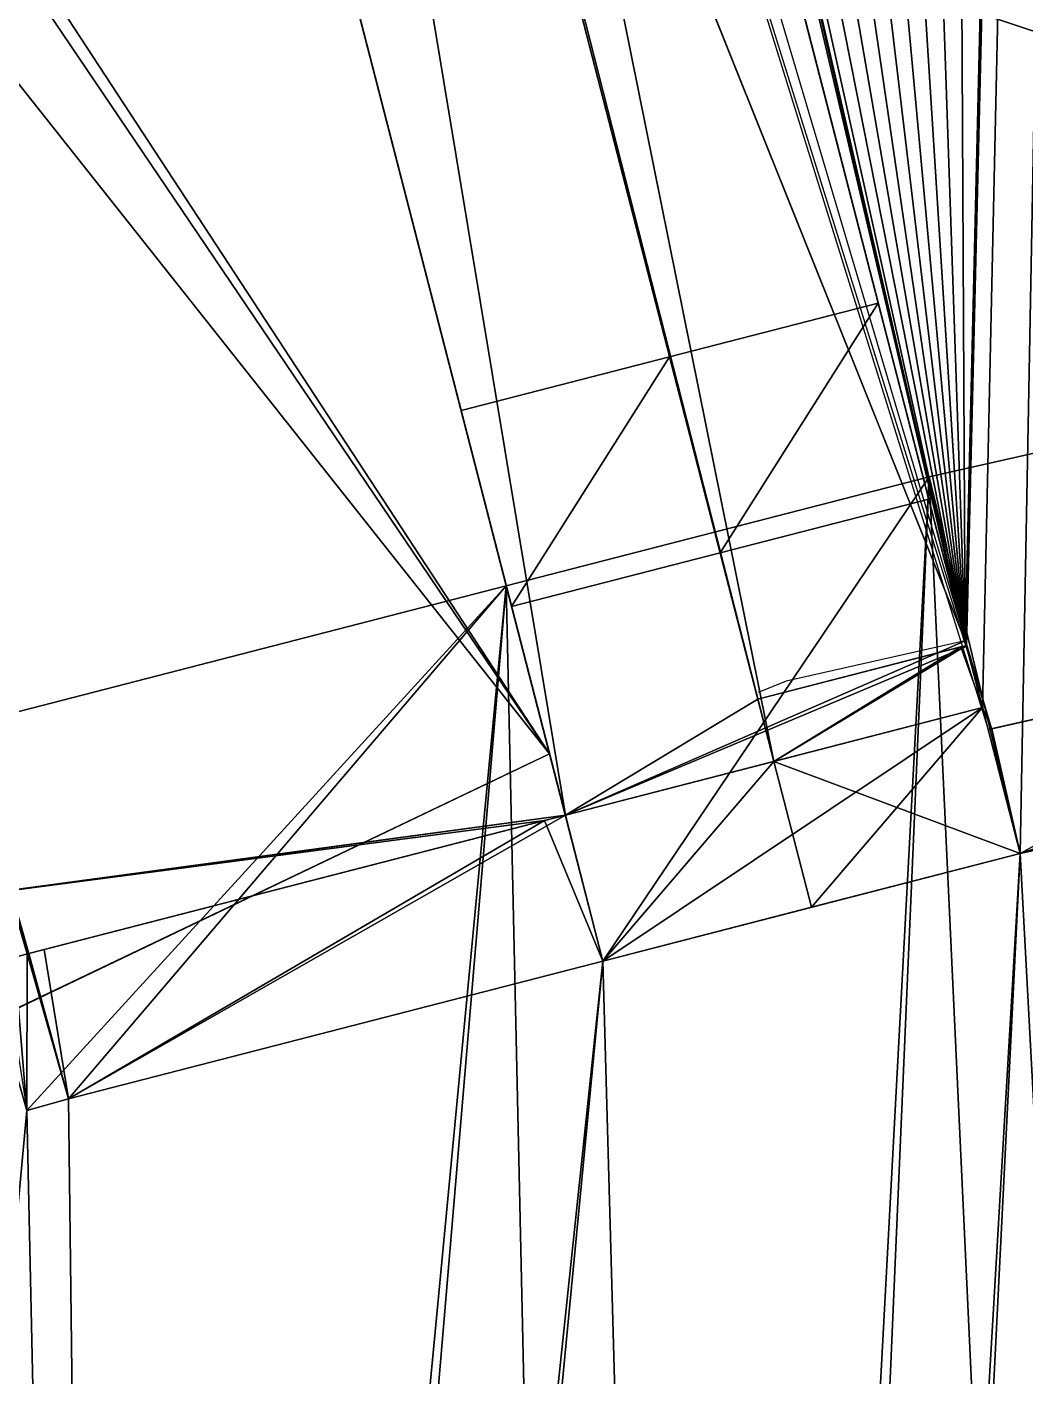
# Model space of a CAD drawing. Extents: x -282 to 16, y -6 to 46.
# Drawn here: x -8.222 to -5.905, y 9.197 to 12.329 of the extents above; entities that cross this region are included whole.
import ezdxf

# ---------------------------------------------------------------- set-up
doc = ezdxf.new("R2010")
doc.units = 0

msp = doc.modelspace()

# ---------------------------------------------------------------- linework, layer by layer
for p, q in [((-6.0437, 10.9039, -0.0618), (-6.4595, 10.8102, -0.0618)), ((-6.4595, 10.8102, -0.0618), (-6.5245, 10.7841, -0.0618)), ((-5.9986, 10.7501, -0.0618), (-6.0037, 10.7488, -0.0618)), ((-5.9818, 10.6998, 4.5382), (-6.0037, 10.7488, 4.5468)), ((-5.9164, 10.4099, -0.0618), (-5.9315, 10.4065, -0.0618))]:
    msp.add_line(p, q)
for points in [[(-6.0437, 10.9039, -0.0618), (-12.6705, 39.5314, -0.0618), (-12.6392, 39.5816, -0.0618)], [(-12.6392, 39.5816, -0.0618), (-12.6705, 39.5314, -0.0618), (-6.0437, 10.9039, -0.0618)], [(-6.0437, 10.9039, -0.0618), (-12.6392, 39.5816, -0.0618), (-12.3861, 39.4779, -0.0618)], [(-12.3861, 39.4779, -0.0618), (-12.6392, 39.5816, -0.0618), (-6.0437, 10.9039, -0.0618)], [(-6.0437, 10.9039, -0.0618), (-12.7335, 39.4307, -0.0618), (-12.6705, 39.5314, -0.0618)], [(-12.6705, 39.5314, -0.0618), (-12.7335, 39.4307, -0.0618), (-6.0437, 10.9039, -0.0618)], [(-6.0437, 10.9039, -0.0618), (-12.3861, 39.4779, -0.0618), (-11.6386, 39.2051, -0.0618)], [(-11.6386, 39.2051, -0.0618), (-12.3861, 39.4779, -0.0618), (-6.0437, 10.9039, -0.0618)], [(-12.7335, 39.4307, -0.0618), (-6.0437, 10.9039, -0.0618), (-13.2018, 38.682, -0.0618)], [(-13.2018, 38.682, -0.0618), (-6.0437, 10.9039, -0.0618), (-12.7335, 39.4307, -0.0618)], [(-6.0437, 10.9039, -0.0618), (-11.6386, 39.2051, -0.0618), (-10.8811, 38.9616, -0.0618)], [(-10.8811, 38.9616, -0.0618), (-11.6386, 39.2051, -0.0618), (-6.0437, 10.9039, -0.0618)], [(-6.0437, 10.9039, -0.0618), (-10.8811, 38.9616, -0.0618), (-10.1146, 38.7479, -0.0618)], [(-10.1146, 38.7479, -0.0618), (-10.8811, 38.9616, -0.0618), (-6.0437, 10.9039, -0.0618)], [(-6.0437, 10.9039, -0.0618), (-10.1146, 38.7479, -0.0618), (-9.3403, 38.5643, -0.0618)], [(-9.3403, 38.5643, -0.0618), (-10.1146, 38.7479, -0.0618), (-6.0437, 10.9039, -0.0618)], [(-13.2018, 38.682, -0.0618), (-6.1285, 11.233, 0.5882), (-6.0437, 10.9039, -0.0618)], [(-6.1285, 11.233, 0.5882), (-13.2018, 38.682, -0.0618), (-6.2458, 11.6881, 0.5882)], [(-6.2458, 11.6881, 0.5882), (-13.2018, 38.682, -0.0618), (-6.4841, 12.6129, 0.5882)], [(-6.4841, 12.6129, 0.5882), (-13.2018, 38.682, -0.0618), (-6.2458, 11.6881, 0.5882)], [(-6.2458, 11.6881, 0.5882), (-13.2018, 38.682, -0.0618), (-6.1285, 11.233, 0.5882)], [(-6.0437, 10.9039, -0.0618), (-6.1285, 11.233, 0.5882), (-13.2018, 38.682, -0.0618)], [(-13.2018, 38.682, -0.3218), (-6.0437, 10.9039, -0.0618), (-6.0437, 10.9039, -0.3218)], [(-6.0437, 10.9039, -0.0618), (-13.2018, 38.682, -0.3218), (-13.2018, 38.682, -0.0618)], [(-13.2018, 38.682, -0.0618), (-13.2018, 38.682, -0.3218), (-6.0437, 10.9039, -0.0618)], [(-6.0437, 10.9039, -0.3218), (-6.0437, 10.9039, -0.0618), (-13.2018, 38.682, -0.3218)], [(-8.9355, 18.1185, -0.3218), (-13.2018, 38.682, -0.3218), (-6.0437, 10.9039, -0.3218)], [(-6.0437, 10.9039, -0.3218), (-13.2018, 38.682, -0.3218), (-8.9355, 18.1185, -0.3218)], [(-6.0437, 10.9039, -0.0618), (-9.3403, 38.5643, -0.0618), (-8.5595, 38.411, -0.0618)], [(-8.5595, 38.411, -0.0618), (-9.3403, 38.5643, -0.0618), (-6.0437, 10.9039, -0.0618)], [(-6.0437, 10.9039, -0.0618), (-8.5595, 38.411, -0.0618), (-7.7733, 38.2882, -0.0618)], [(-7.7733, 38.2882, -0.0618), (-8.5595, 38.411, -0.0618), (-6.0437, 10.9039, -0.0618)], [(-6.0437, 10.9039, -0.0618), (-7.7733, 38.2882, -0.0618), (-6.9829, 38.1962, -0.0618)], [(-6.9829, 38.1962, -0.0618), (-7.7733, 38.2882, -0.0618), (-6.0437, 10.9039, -0.0618)], [(-6.0437, 10.9039, -0.0618), (-6.9829, 38.1962, -0.0618), (-6.1896, 38.1351, -0.0618)], [(-6.1896, 38.1351, -0.0618), (-6.9829, 38.1962, -0.0618), (-6.0437, 10.9039, -0.0618)], [(-6.0437, 10.9039, -0.0618), (-6.1896, 38.1351, -0.0618), (-5.3944, 38.105, -0.0618)], [(-5.3944, 38.105, -0.0618), (-6.1896, 38.1351, -0.0618), (-6.0437, 10.9039, -0.0618)], [(-6.0437, 10.9039, -0.0618), (-5.3944, 38.105, -0.0618), (-6.0404, 10.891, -0.0618)], [(-6.0404, 10.891, -0.0618), (-5.3944, 38.105, -0.0618), (-6.0437, 10.9039, -0.0618)], [(-6.0404, 10.891, -0.0618), (-5.3944, 38.105, -0.0618), (-6.0037, 10.7488, -0.0618)], [(-6.0037, 10.7488, -0.0618), (-5.3944, 38.105, -0.0618), (-6.0404, 10.891, -0.0618)], [(-6.0037, 10.7488, -0.0618), (-5.3944, 38.105, -0.0618), (-5.9164, 10.4099, -0.0618)], [(-5.9164, 10.4099, -0.0618), (-5.3944, 38.105, -0.0618), (-6.0037, 10.7488, -0.0618)], [(-5.9164, 10.4099, -0.0618), (-5.3944, 38.105, -0.0618), (-2.9424, 11.0804, -0.0618)], [(-2.9424, 11.0804, -0.0618), (-5.3944, 38.105, -0.0618), (-5.9164, 10.4099, -0.0618)], [(-6.5252, 10.7688, 4.5987), (-6.4879, 10.624, 3.9382), (-11.1843, 28.849, 3.9382)], [(-6.5252, 10.7688, 4.5987), (-11.1843, 28.849, 3.9382), (-7.9035, 16.1174, 4.5987)], [(-8.8441, 19.8668, 3.9382), (-11.1843, 28.849, 3.9382), (-6.4879, 10.624, 3.9382)], [(-7.9035, 16.1174, 4.5987), (-11.1843, 28.849, 3.9382), (-6.5252, 10.7688, 4.5987)], [(-11.1843, 28.849, 3.9382), (-6.4879, 10.624, 3.9382), (-6.5252, 10.7688, 4.5987)], [(-6.4879, 10.624, 3.9382), (-11.1843, 28.849, 3.9382), (-8.8441, 19.8668, 3.9382)], [(-8.8441, 19.8668, 3.9382), (-6.4879, 10.624, 3.9382), (-8.355, 19.8731, 3.9382)], [(-8.355, 19.8731, 3.9382), (-6.4879, 10.624, 3.9382), (-8.8441, 19.8668, 3.9382)], [(-8.8441, 19.8668, 3.9382), (-5.9906, 10.6978, 3.9323), (-5.9818, 10.6998, 4.5382)], [(-6.0037, 10.7488, 3.9382), (-6.1285, 11.233, 2.9882), (-8.355, 19.8731, 3.9382)], [(-8.355, 19.8731, 3.9382), (-6.1285, 11.233, 2.9882), (-6.2458, 11.6881, 2.9882)], [(-8.355, 19.8731, 3.9382), (-6.2458, 11.6881, 2.9882), (-6.4841, 12.6129, 2.9882)], [(-6.4841, 12.6129, 2.9882), (-6.2458, 11.6881, 2.9882), (-8.355, 19.8731, 3.9382)], [(-6.2458, 11.6881, 2.9882), (-6.1285, 11.233, 2.9882), (-8.355, 19.8731, 3.9382)], [(-8.355, 19.8731, 3.9382), (-6.1285, 11.233, 2.9882), (-6.0037, 10.7488, 3.9382)], [(-8.355, 19.8731, 3.9382), (-6.4879, 10.624, 3.9382), (-6.0037, 10.7488, 3.9382)], [(-6.0037, 10.7488, 3.9382), (-6.4879, 10.624, 3.9382), (-8.355, 19.8731, 3.9382)], [(-8.9355, 18.1185, 4.1182), (-9.7459, 14.8209, 4.1182), (-7.0087, 10.6414, 4.1182)], [(-8.9355, 18.1185, 4.5987), (-8.2598, 10.3246, 4.5987), (-6.9721, 10.4993, 4.5987)], [(-6.9721, 10.4993, 4.5987), (-8.2598, 10.3246, 4.5987), (-8.9355, 18.1185, 4.5987)], [(-6.9721, 10.4993, -0.0618), (-7.0969, 10.9834, 0.5882), (-8.9355, 18.1185, -0.0618)], [(-8.9355, 18.1185, -0.0618), (-7.0969, 10.9834, 0.5882), (-7.2141, 11.4386, 0.5882)], [(-8.9355, 18.1185, -0.0618), (-7.2141, 11.4386, 0.5882), (-7.4525, 12.3634, 0.5882)], [(-8.9355, 18.1185, 4.5987), (-7.0969, 10.9834, 2.9882), (-6.9721, 10.4993, 4.5987)], [(-7.0969, 10.9834, 2.9882), (-8.9355, 18.1185, 4.5987), (-7.2141, 11.4386, 2.9882)], [(-7.2141, 11.4386, 2.9882), (-8.9355, 18.1185, 4.5987), (-7.4525, 12.3634, 2.9882)], [(-7.4525, 12.3634, 2.9882), (-8.9355, 18.1185, 4.5987), (-7.2141, 11.4386, 2.9882)], [(-7.2141, 11.4386, 2.9882), (-8.9355, 18.1185, 4.5987), (-7.0969, 10.9834, 2.9882)], [(-6.9721, 10.4993, 4.5987), (-7.0969, 10.9834, 2.9882), (-8.9355, 18.1185, 4.5987)], [(-7.4525, 12.3634, 0.5882), (-7.2141, 11.4386, 0.5882), (-8.9355, 18.1185, -0.0618)], [(-7.2141, 11.4386, 0.5882), (-7.0969, 10.9834, 0.5882), (-8.9355, 18.1185, -0.0618)], [(-8.9355, 18.1185, -0.0618), (-7.0969, 10.9834, 0.5882), (-6.9721, 10.4993, -0.0618)], [(-8.9355, 18.1185, -0.3218), (-6.0437, 10.9039, -0.3218), (-6.9721, 10.4993, -0.3218)], [(-6.9721, 10.4993, -0.3218), (-6.0437, 10.9039, -0.3218), (-8.9355, 18.1185, -0.3218)], [(-6.9721, 10.4993, -0.0618), (-8.9355, 18.1185, -0.3218), (-6.9721, 10.4993, -0.3218)], [(-8.9355, 18.1185, -0.3218), (-6.9721, 10.4993, -0.0618), (-8.9355, 18.1185, -0.0618)], [(-8.9355, 18.1185, -0.0618), (-6.9721, 10.4993, -0.0618), (-8.9355, 18.1185, -0.3218)], [(-6.9721, 10.4993, -0.3218), (-8.9355, 18.1185, -0.3218), (-6.9721, 10.4993, -0.0618)], [(-6.9721, 10.4993, -0.0618), (-8.9355, 18.1185, -0.0618), (-8.2642, 10.3233, -0.0618)], [(-7.9035, 16.1174, 4.5987), (-8.9355, 18.1185, 4.5987), (-6.9721, 10.4993, 4.5987)], [(-6.9721, 10.4993, 4.5987), (-8.9355, 18.1185, 4.5987), (-7.9035, 16.1174, 4.5987)], [(-7.9035, 16.1174, 4.5987), (-6.9721, 10.4993, 4.5987), (-6.5252, 10.7688, 4.5987)], [(-6.5252, 10.7688, 4.5987), (-6.9721, 10.4993, 4.5987), (-7.9035, 16.1174, 4.5987)], [(-10.3529, 14.8615, 4.1182), (-10.6181, 8.9174, 4.1182), (-7.0087, 10.6414, 4.1182)], [(-9.7689, 14.7236, 4.1182), (-10.3529, 14.8615, 4.1182), (-7.0087, 10.6414, 4.1182)], [(-9.7459, 14.8209, 4.1182), (-9.7689, 14.7236, 4.1182), (-7.0087, 10.6414, 4.1182)], [(-3.0078, 11.3704, 6.6173), (-6.5253, 12.5318, 4.428), (-3.4503, 13.0777, 6.5449)], [(-6.2458, 11.6881, 0.5882), (-6.4841, 12.6129, 0.5882), (-6.2458, 11.6881, 2.9882)], [(-6.4841, 12.6129, 2.9882), (-6.2458, 11.6881, 2.9882), (-6.4841, 12.6129, 0.5882)], [(-6.4841, 12.6129, 0.5882), (-6.2458, 11.6881, 2.9882), (-6.4841, 12.6129, 2.9882)], [(-6.2458, 11.6881, 2.9882), (-6.4841, 12.6129, 0.5882), (-6.2458, 11.6881, 0.5882)], [(-3.0078, 11.3704, 6.6173), (-5.9818, 10.6998, 4.5382), (-6.5253, 12.5318, 4.428)], [(-7.4525, 12.3634, 0.5882), (-7.2141, 11.4386, 0.5882), (-7.4525, 12.3634, 2.9882)], [(-7.2141, 11.4386, 2.9882), (-7.4525, 12.3634, 2.9882), (-7.2141, 11.4386, 0.5882)], [(-7.2141, 11.4386, 0.5882), (-7.4525, 12.3634, 2.9882), (-7.2141, 11.4386, 2.9882)], [(-7.4525, 12.3634, 2.9882), (-7.2141, 11.4386, 0.5882), (-7.4525, 12.3634, 0.5882)], [(-6.1277, 11.2848, 11.1482), (-5.5031, -2.0778, 11.1482), (-3.0807, 11.9718, 11.1482)], [(-3.0807, 11.9718, 11.1482), (-5.5031, -2.0778, 11.1482), (-6.1277, 11.2848, 11.1482)], [(-3.0807, 11.9718, 10.9482), (-6.1277, 11.2848, 10.9482), (-5.9164, 10.4099, 10.9482)], [(-6.1277, 11.2848, 11.1482), (-6.1277, 11.2848, 10.9482), (-3.0807, 11.9718, 11.1482)], [(-3.0807, 11.9718, 10.9482), (-3.0807, 11.9718, 11.1482), (-6.1277, 11.2848, 10.9482)], [(-2.9424, 11.0804, 10.9482), (-3.0807, 11.9718, 10.9482), (-5.9164, 10.4099, 10.9482)], [(-6.6127, 11.1082, 0.5882), (-6.2458, 11.6881, 0.5882), (-6.73, 11.5633, 0.5882)], [(-6.73, 11.5633, 0.5882), (-6.2458, 11.6881, 0.5882), (-6.6127, 11.1082, 0.5882)], [(-6.2458, 11.6881, 2.9882), (-6.6127, 11.1082, 2.9882), (-6.73, 11.5633, 2.9882)], [(-6.73, 11.5633, 2.9882), (-6.6127, 11.1082, 2.9882), (-6.2458, 11.6881, 2.9882)], [(-6.2458, 11.6881, 0.5882), (-6.73, 11.5633, 2.9882), (-6.73, 11.5633, 0.5882)], [(-6.73, 11.5633, 2.9882), (-6.2458, 11.6881, 0.5882), (-6.2458, 11.6881, 2.9882)], [(-6.2458, 11.6881, 2.9882), (-6.2458, 11.6881, 0.5882), (-6.73, 11.5633, 2.9882)], [(-6.73, 11.5633, 0.5882), (-6.73, 11.5633, 2.9882), (-6.2458, 11.6881, 0.5882)], [(-6.2458, 11.6881, 0.5882), (-6.6127, 11.1082, 0.5882), (-6.1285, 11.233, 0.5882)], [(-6.1285, 11.233, 0.5882), (-6.6127, 11.1082, 0.5882), (-6.2458, 11.6881, 0.5882)], [(-6.6127, 11.1082, 2.9882), (-6.2458, 11.6881, 2.9882), (-6.1285, 11.233, 2.9882)], [(-6.1285, 11.233, 2.9882), (-6.2458, 11.6881, 2.9882), (-6.6127, 11.1082, 2.9882)], [(-7.0969, 10.9834, 0.5882), (-6.73, 11.5633, 0.5882), (-7.2141, 11.4386, 0.5882)], [(-7.2141, 11.4386, 0.5882), (-6.73, 11.5633, 0.5882), (-7.0969, 10.9834, 0.5882)], [(-6.73, 11.5633, 2.9882), (-7.0969, 10.9834, 2.9882), (-7.2141, 11.4386, 2.9882)], [(-7.2141, 11.4386, 2.9882), (-7.0969, 10.9834, 2.9882), (-6.73, 11.5633, 2.9882)], [(-6.73, 11.5633, 2.9882), (-7.2141, 11.4386, 0.5882), (-6.73, 11.5633, 0.5882)], [(-7.2141, 11.4386, 0.5882), (-6.73, 11.5633, 2.9882), (-7.2141, 11.4386, 2.9882)], [(-7.2141, 11.4386, 2.9882), (-6.73, 11.5633, 2.9882), (-7.2141, 11.4386, 0.5882)], [(-6.73, 11.5633, 0.5882), (-7.2141, 11.4386, 0.5882), (-6.73, 11.5633, 2.9882)], [(-6.73, 11.5633, 0.5882), (-7.0969, 10.9834, 0.5882), (-6.6127, 11.1082, 0.5882)], [(-6.6127, 11.1082, 0.5882), (-7.0969, 10.9834, 0.5882), (-6.73, 11.5633, 0.5882)], [(-7.0969, 10.9834, 2.9882), (-6.73, 11.5633, 2.9882), (-6.6127, 11.1082, 2.9882)], [(-6.6127, 11.1082, 2.9882), (-6.73, 11.5633, 2.9882), (-7.0969, 10.9834, 2.9882)], [(-6.73, 11.5633, 2.9882), (-6.6127, 11.1082, 0.5882), (-6.6127, 11.1082, 2.9882)], [(-6.6127, 11.1082, 0.5882), (-6.73, 11.5633, 2.9882), (-6.73, 11.5633, 0.5882)], [(-5.9164, 10.4099, 3.9382), (-3.0078, 11.3704, 5.9382), (-5.9906, 10.6978, 3.9323)], [(-5.9906, 10.6978, 3.9323), (-3.0078, 11.3704, 5.9382), (-5.9164, 10.4099, 3.9382)], [(-5.9906, 10.6978, 3.9323), (-5.9818, 10.6998, 4.5382), (-3.0078, 11.3704, 5.9382)], [(-3.0078, 11.3704, 5.9382), (-5.9818, 10.6998, 4.5382), (-5.9906, 10.6978, 3.9323)], [(-5.9818, 10.6998, 4.5382), (-5.9164, 10.4099, 4.5382), (-3.0078, 11.3704, 6.6173)], [(-3.0078, 11.3704, 6.6173), (-3.0078, 11.3704, 5.9382), (-5.9818, 10.6998, 4.5382)], [(-3.0078, 11.3704, 6.6173), (-5.9164, 10.4099, 4.5382), (-5.9818, 10.6998, 4.5382)], [(-5.9818, 10.6998, 4.5382), (-3.0078, 11.3704, 5.9382), (-3.0078, 11.3704, 6.6173)], [(-3.0078, 11.3704, 5.9382), (-5.9164, 10.4099, 3.9382), (-2.9424, 11.0804, 5.9382)], [(-2.9424, 11.0804, 5.9382), (-5.9164, 10.4099, 3.9382), (-3.0078, 11.3704, 5.9382)], [(-2.9424, 11.0804, 6.6173), (-3.0078, 11.3704, 6.6173), (-5.9164, 10.4099, 4.5382)], [(-5.9164, 10.4099, 4.5382), (-3.0078, 11.3704, 6.6173), (-2.9424, 11.0804, 6.6173)], [(-7.1093, 11.0319, 11.1482), (-6.8268, -1.7527, 11.1482), (-6.1277, 11.2848, 11.1482)], [(-6.1277, 11.2848, 11.1482), (-6.8268, -1.7527, 11.1482), (-7.1093, 11.0319, 11.1482)], [(-6.1277, 11.2848, 10.9482), (-7.1093, 11.0319, 10.9482), (-6.8848, 10.1603, 10.9482)], [(-6.1277, 11.2848, 11.1482), (-7.1093, 11.0319, 11.1482), (-6.1277, 11.2848, 10.9482)], [(-7.1093, 11.0319, 10.9482), (-6.1277, 11.2848, 10.9482), (-7.1093, 11.0319, 11.1482)], [(-5.9164, 10.4099, 10.9482), (-6.1277, 11.2848, 10.9482), (-6.8848, 10.1603, 10.9482)], [(-6.1277, 11.2848, 11.1482), (-6.8268, -1.7527, 11.1482), (-6.6926, -1.7848, 11.1482)], [(-6.6926, -1.7848, 11.1482), (-6.8268, -1.7527, 11.1482), (-6.1277, 11.2848, 11.1482)], [(-6.1277, 11.2848, 11.1482), (-6.6926, -1.7848, 11.1482), (-5.5031, -2.0778, 11.1482)], [(-5.5031, -2.0778, 11.1482), (-6.6926, -1.7848, 11.1482), (-6.1277, 11.2848, 11.1482)], [(-6.6127, 11.1082, 2.9882), (-6.1285, 11.233, 0.5882), (-6.6127, 11.1082, 0.5882)], [(-6.1285, 11.233, 0.5882), (-6.6127, 11.1082, 2.9882), (-6.1285, 11.233, 2.9882)], [(-6.1285, 11.233, 2.9882), (-6.6127, 11.1082, 2.9882), (-6.1285, 11.233, 0.5882)], [(-6.6127, 11.1082, 0.5882), (-6.1285, 11.233, 0.5882), (-6.6127, 11.1082, 2.9882)], [(-6.0037, 10.7488, 3.9382), (-6.0037, 10.7488, -0.0618), (-6.1285, 11.233, 2.9882)], [(-6.1285, 11.233, 2.9882), (-6.0037, 10.7488, -0.0618), (-6.0404, 10.891, -0.0618)], [(-6.1285, 11.233, 2.9882), (-6.0404, 10.891, -0.0618), (-6.0437, 10.9039, -0.0618)], [(-6.1285, 11.233, 2.9882), (-6.0437, 10.9039, -0.0618), (-6.1285, 11.233, 0.5882)], [(-6.1285, 11.233, 0.5882), (-6.0437, 10.9039, -0.0618), (-6.1285, 11.233, 2.9882)], [(-6.0437, 10.9039, -0.0618), (-6.0404, 10.891, -0.0618), (-6.1285, 11.233, 2.9882)], [(-6.0404, 10.891, -0.0618), (-6.0037, 10.7488, -0.0618), (-6.1285, 11.233, 2.9882)], [(-6.1285, 11.233, 2.9882), (-6.0037, 10.7488, -0.0618), (-6.0037, 10.7488, 3.9382)], [(-7.0969, 10.9834, 0.5882), (-6.6127, 11.1082, 2.9882), (-6.6127, 11.1082, 0.5882)], [(-6.6127, 11.1082, 2.9882), (-7.0969, 10.9834, 0.5882), (-7.0969, 10.9834, 2.9882)], [(-7.0969, 10.9834, 2.9882), (-7.0969, 10.9834, 0.5882), (-6.6127, 11.1082, 2.9882)], [(-6.6127, 11.1082, 0.5882), (-6.6127, 11.1082, 2.9882), (-7.0969, 10.9834, 0.5882)], [(-2.9424, 11.0804, 10.9382), (-5.2907, -1.2033, 10.9382), (-5.9164, 10.4099, 10.9382)], [(-5.9164, 10.4099, -0.0618), (-5.2907, -1.2033, -0.0618), (-2.9424, 11.0804, -0.0618)], [(-2.9424, 11.0804, -0.0618), (-5.2907, -1.2033, -0.0618), (-5.9164, 10.4099, -0.0618)], [(-5.9164, 10.4099, 10.9482), (-5.9164, 10.4099, 10.9382), (-2.9424, 11.0804, 10.9482)], [(-2.9424, 11.0804, 10.9382), (-2.9424, 11.0804, 10.9482), (-5.9164, 10.4099, 10.9382)], [(-5.9164, 10.4099, 11.1482), (-5.9164, 10.4099, 10.9482), (-2.9424, 11.0804, 11.1482)], [(-2.9424, 11.0804, 10.9482), (-2.9424, 11.0804, 11.1482), (-5.9164, 10.4099, 10.9482)], [(-2.9424, 11.0804, 5.9382), (-5.9164, 10.4099, 4.5382), (-5.9164, 10.4099, 3.9382)], [(-5.9164, 10.4099, 4.5382), (-2.9424, 11.0804, 5.9382), (-2.9424, 11.0804, 6.6173)], [(-2.9424, 11.0804, 6.6173), (-2.9424, 11.0804, 5.9382), (-5.9164, 10.4099, 4.5382)], [(-5.9164, 10.4099, 3.9382), (-5.9164, 10.4099, 4.5382), (-2.9424, 11.0804, 5.9382)], [(-2.9424, 11.0804, 10.9382), (-2.9424, 11.0804, 6.6173), (-5.9164, 10.4099, 10.9382)], [(-5.9164, 10.4099, 4.5382), (-5.9164, 10.4099, 10.9382), (-2.9424, 11.0804, 6.6173)], [(-8.3621, 10.709, 11.1482), (-8.2806, -1.2741, 11.1482), (-7.1093, 11.0319, 11.1482)], [(-7.1093, 11.0319, 11.1482), (-8.2806, -1.2741, 11.1482), (-8.3621, 10.709, 11.1482)], [(-7.1093, 11.0319, 10.9482), (-8.3621, 10.709, 10.9482), (-8.2224, 9.813, 10.9482)], [(-7.1093, 11.0319, 11.1482), (-8.3621, 10.709, 11.1482), (-7.1093, 11.0319, 10.9482)], [(-8.3621, 10.709, 10.9482), (-7.1093, 11.0319, 10.9482), (-8.3621, 10.709, 11.1482)], [(-7.1093, 11.0319, 11.1482), (-8.2806, -1.2741, 11.1482), (-8.1529, -1.3047, 11.1482)], [(-8.1529, -1.3047, 11.1482), (-8.2806, -1.2741, 11.1482), (-7.1093, 11.0319, 11.1482)], [(-8.1262, 9.8404, 10.9482), (-7.1093, 11.0319, 10.9482), (-8.2224, 9.813, 10.9482)], [(-7.1093, 11.0319, 11.1482), (-8.1529, -1.3047, 11.1482), (-6.8268, -1.7527, 11.1482)], [(-6.8268, -1.7527, 11.1482), (-8.1529, -1.3047, 11.1482), (-7.1093, 11.0319, 11.1482)], [(-6.8848, 10.1603, 10.9482), (-7.1093, 11.0319, 10.9482), (-8.1262, 9.8404, 10.9482)], [(-6.9721, 10.4993, -0.0618), (-6.9721, 10.4993, 4.5987), (-7.0969, 10.9834, 0.5882)], [(-7.0969, 10.9834, 0.5882), (-6.9721, 10.4993, 4.5987), (-7.0969, 10.9834, 2.9882)], [(-7.0969, 10.9834, 2.9882), (-6.9721, 10.4993, 4.5987), (-7.0969, 10.9834, 0.5882)], [(-7.0969, 10.9834, 0.5882), (-6.9721, 10.4993, 4.5987), (-6.9721, 10.4993, -0.0618)], [(-6.9721, 10.4993, -0.3218), (-6.0437, 10.9039, -0.3218), (-6.0404, 10.891, -0.3218)], [(-6.0404, 10.891, -0.3218), (-6.0437, 10.9039, -0.3218), (-6.9721, 10.4993, -0.3218)], [(-6.0437, 10.9039, -0.3218), (-6.0404, 10.891, -0.0618), (-6.0404, 10.891, -0.3218)], [(-6.0404, 10.891, -0.0618), (-6.0437, 10.9039, -0.3218), (-6.0437, 10.9039, -0.0618)], [(-6.0437, 10.9039, -0.0618), (-6.0437, 10.9039, -0.3218), (-6.0404, 10.891, -0.0618)], [(-6.0404, 10.891, -0.3218), (-6.0404, 10.891, -0.0618), (-6.0437, 10.9039, -0.3218)], [(-6.9721, 10.4993, -0.3218), (-6.0404, 10.891, -0.3218), (-6.0037, 10.7488, -0.3218)], [(-6.0037, 10.7488, -0.3218), (-6.0404, 10.891, -0.3218), (-6.9721, 10.4993, -0.3218)], [(-6.041, 10.8935, 10.9382), (-6.4879, 10.624, 10.9382), (-6.5252, 10.7688, 10.9382)], [(-6.5252, 10.7688, 10.9382), (-6.4879, 10.624, 10.9382), (-6.041, 10.8935, 10.9382)], [(-6.041, 10.8935, 10.9382), (-6.0538, 10.8902, 4.5482), (-6.5252, 10.7688, 4.5987)], [(-6.041, 10.8935, 10.9382), (-6.5252, 10.7688, 4.5987), (-6.5252, 10.7688, 4.6882)], [(-6.041, 10.8935, 10.9382), (-6.5252, 10.7688, 4.6882), (-6.5252, 10.7688, 10.9382)], [(-6.5252, 10.7688, 10.9382), (-6.5252, 10.7688, 4.6882), (-6.041, 10.8935, 10.9382)], [(-6.5252, 10.7688, 4.6882), (-6.5252, 10.7688, 4.5987), (-6.041, 10.8935, 10.9382)], [(-6.5252, 10.7688, 4.5987), (-6.0538, 10.8902, 4.5482), (-6.041, 10.8935, 10.9382)], [(-6.4879, 10.624, 4.5987), (-6.0538, 10.8902, 4.5482), (-6.5252, 10.7688, 4.5987)], [(-5.9164, 10.4099, 10.9382), (-6.4879, 10.624, 10.9382), (-6.041, 10.8935, 10.9382)], [(-6.041, 10.8935, 10.9382), (-6.4879, 10.624, 10.9382), (-5.9164, 10.4099, 10.9382)], [(-6.0538, 10.8902, 4.5482), (-6.4879, 10.624, 4.5987), (-6.0037, 10.7488, 4.5468)], [(-6.0538, 10.8902, 4.5482), (-6.041, 10.8935, 10.9382), (-6.041, 10.8935, 4.5468)], [(-6.041, 10.8935, 4.5468), (-6.041, 10.8935, 10.9382), (-6.0538, 10.8902, 4.5482)], [(-6.0037, 10.7488, 4.5468), (-6.0538, 10.8902, 4.5482), (-6.041, 10.8935, 4.5468)], [(-6.041, 10.8935, 4.5468), (-6.0538, 10.8902, 4.5482), (-6.0037, 10.7488, 4.5468)], [(-6.0037, 10.7488, 4.5468), (-5.9164, 10.4099, 10.9382), (-6.041, 10.8935, 10.9382)], [(-6.0037, 10.7488, 4.5468), (-6.041, 10.8935, 10.9382), (-6.041, 10.8935, 4.5468)], [(-6.041, 10.8935, 4.5468), (-6.041, 10.8935, 10.9382), (-6.0037, 10.7488, 4.5468)], [(-6.041, 10.8935, 10.9382), (-5.9164, 10.4099, 10.9382), (-6.0037, 10.7488, 4.5468)], [(-6.0404, 10.891, -0.3218), (-6.0037, 10.7488, -0.0618), (-6.0037, 10.7488, -0.3218)], [(-6.0037, 10.7488, -0.0618), (-6.0404, 10.891, -0.3218), (-6.0404, 10.891, -0.0618)], [(-6.0404, 10.891, -0.0618), (-6.0404, 10.891, -0.3218), (-6.0037, 10.7488, -0.0618)], [(-6.0037, 10.7488, -0.3218), (-6.0037, 10.7488, -0.0618), (-6.0404, 10.891, -0.3218)], [(-6.5252, 10.7688, 4.5987), (-6.9721, 10.4993, 4.5987), (-6.4879, 10.624, 4.5987)], [(-6.4879, 10.624, 4.5987), (-6.9721, 10.4993, 4.5987), (-6.5252, 10.7688, 4.5987)], [(-6.0037, 10.7488, -0.0618), (-6.8848, 10.1603, -0.0618), (-6.9721, 10.4993, -0.0618)], [(-6.9721, 10.4993, -0.0618), (-6.8848, 10.1603, -0.0618), (-6.0037, 10.7488, -0.0618)], [(-6.0037, 10.7488, -0.0618), (-6.9721, 10.4993, -0.3218), (-6.0037, 10.7488, -0.3218)], [(-6.9721, 10.4993, -0.3218), (-6.0037, 10.7488, -0.0618), (-6.9721, 10.4993, -0.0618)], [(-6.9721, 10.4993, -0.0618), (-6.0037, 10.7488, -0.0618), (-6.9721, 10.4993, -0.3218)], [(-6.0037, 10.7488, -0.3218), (-6.9721, 10.4993, -0.3218), (-6.0037, 10.7488, -0.0618)], [(-6.8848, 10.1603, -0.0618), (-6.0037, 10.7488, -0.0618), (-5.9164, 10.4099, -0.0618)], [(-5.9164, 10.4099, -0.0618), (-6.0037, 10.7488, -0.0618), (-6.8848, 10.1603, -0.0618)], [(-6.5252, 10.7688, 10.9382), (-6.4879, 10.624, 9.9382), (-6.4879, 10.624, 10.9382)], [(-6.4879, 10.624, 9.9382), (-6.5252, 10.7688, 10.9382), (-6.4879, 10.624, 7.9382)], [(-6.4879, 10.624, 7.9382), (-6.5252, 10.7688, 10.9382), (-6.4879, 10.624, 6.9382)], [(-6.4879, 10.624, 6.9382), (-6.5252, 10.7688, 10.9382), (-6.5252, 10.7688, 4.6882)], [(-6.5252, 10.7688, 4.6882), (-6.4879, 10.624, 4.6882), (-6.4879, 10.624, 6.9382)], [(-6.4879, 10.624, 6.9382), (-6.4879, 10.624, 4.6882), (-6.5252, 10.7688, 4.6882)], [(-6.5252, 10.7688, 4.6882), (-6.5252, 10.7688, 10.9382), (-6.4879, 10.624, 6.9382)], [(-6.4879, 10.624, 6.9382), (-6.5252, 10.7688, 10.9382), (-6.4879, 10.624, 7.9382)], [(-6.4879, 10.624, 7.9382), (-6.5252, 10.7688, 10.9382), (-6.4879, 10.624, 9.9382)], [(-6.4879, 10.624, 10.9382), (-6.4879, 10.624, 9.9382), (-6.5252, 10.7688, 10.9382)], [(-6.4879, 10.624, 4.6882), (-6.5252, 10.7688, 4.5987), (-6.4879, 10.624, 4.5987)], [(-6.5252, 10.7688, 4.5987), (-6.4879, 10.624, 4.6882), (-6.5252, 10.7688, 4.6882)], [(-6.5252, 10.7688, 4.6882), (-6.4879, 10.624, 4.6882), (-6.5252, 10.7688, 4.5987)], [(-6.4879, 10.624, 4.5987), (-6.5252, 10.7688, 4.5987), (-6.4879, 10.624, 4.6882)], [(-6.4879, 10.624, 3.9382), (-6.5252, 10.7688, 4.5987), (-6.4879, 10.624, 4.5987)], [(-6.4879, 10.624, 4.5987), (-6.5252, 10.7688, 4.5987), (-6.4879, 10.624, 3.9382)], [(-6.4006, 10.2851, 3.9382), (-6.0037, 10.7488, 3.9382), (-6.4879, 10.624, 3.9382)], [(-6.4879, 10.624, 3.9382), (-6.0037, 10.7488, 3.9382), (-6.4006, 10.2851, 3.9382)], [(-6.4879, 10.624, 3.9382), (-6.0037, 10.7488, 4.5468), (-6.0037, 10.7488, 3.9382)], [(-6.0037, 10.7488, 4.5468), (-6.4879, 10.624, 3.9382), (-6.4879, 10.624, 4.5987)], [(-6.4879, 10.624, 4.5987), (-6.4879, 10.624, 3.9382), (-6.0037, 10.7488, 4.5468)], [(-6.0037, 10.7488, 3.9382), (-6.0037, 10.7488, 4.5468), (-6.4879, 10.624, 3.9382)], [(-6.0037, 10.7488, 3.9382), (-6.4006, 10.2851, 3.9382), (-5.9164, 10.4099, 3.9382)], [(-5.9164, 10.4099, 3.9382), (-6.4006, 10.2851, 3.9382), (-6.0037, 10.7488, 3.9382)], [(-5.9164, 10.4099, 3.9382), (-5.9164, 10.4099, 10.9382), (-6.0037, 10.7488, 3.9382)], [(-6.0037, 10.7488, 3.9382), (-5.9164, 10.4099, 10.9382), (-6.0037, 10.7488, 4.5468)], [(-6.0037, 10.7488, 4.5468), (-5.9164, 10.4099, 10.9382), (-6.0037, 10.7488, 3.9382)], [(-6.0037, 10.7488, 3.9382), (-5.9164, 10.4099, 10.9382), (-5.9164, 10.4099, 3.9382)], [(-5.9164, 10.4099, -0.0618), (-6.0037, 10.7488, 3.9382), (-5.9164, 10.4099, 3.9382)], [(-6.0037, 10.7488, 3.9382), (-5.9164, 10.4099, -0.0618), (-6.0037, 10.7488, -0.0618)], [(-6.0037, 10.7488, -0.0618), (-5.9164, 10.4099, -0.0618), (-6.0037, 10.7488, 3.9382)], [(-5.9164, 10.4099, 3.9382), (-6.0037, 10.7488, 3.9382), (-5.9164, 10.4099, -0.0618)], [(-10.6638, 8.8929, 4.1182), (-7.0087, 10.6414, 4.1182), (-10.6181, 8.9174, 4.1182)], [(-6.9721, 10.4993, 10.9382), (-6.4879, 10.624, 9.9382), (-6.9721, 10.4993, 9.9382)], [(-6.4879, 10.624, 9.9382), (-6.9721, 10.4993, 10.9382), (-6.4879, 10.624, 10.9382)], [(-6.4879, 10.624, 10.9382), (-6.9721, 10.4993, 10.9382), (-6.4879, 10.624, 9.9382)], [(-6.9721, 10.4993, 9.9382), (-6.4879, 10.624, 9.9382), (-6.9721, 10.4993, 10.9382)], [(-6.4879, 10.624, 10.9382), (-6.8848, 10.1603, 10.9382), (-6.9721, 10.4993, 10.9382)], [(-6.9721, 10.4993, 10.9382), (-6.8848, 10.1603, 10.9382), (-6.4879, 10.624, 10.9382)], [(-6.9721, 10.4993, 4.6882), (-6.4879, 10.624, 4.5987), (-6.9721, 10.4993, 4.5987)], [(-6.4879, 10.624, 4.5987), (-6.9721, 10.4993, 4.6882), (-6.4879, 10.624, 4.6882)], [(-6.4879, 10.624, 4.6882), (-6.9721, 10.4993, 4.6882), (-6.9721, 10.4993, 6.937)], [(-6.4879, 10.624, 4.6882), (-6.9721, 10.4993, 6.937), (-6.4879, 10.624, 6.9382)], [(-6.4879, 10.624, 6.9382), (-6.9721, 10.4993, 6.937), (-6.9721, 10.4993, 6.9382)], [(-6.9721, 10.4993, 6.9382), (-6.9721, 10.4993, 6.937), (-6.4879, 10.624, 6.9382)], [(-6.4879, 10.624, 6.9382), (-6.9721, 10.4993, 6.937), (-6.4879, 10.624, 4.6882)], [(-6.9721, 10.4993, 6.937), (-6.9721, 10.4993, 4.6882), (-6.4879, 10.624, 4.6882)], [(-6.4879, 10.624, 4.6882), (-6.9721, 10.4993, 4.6882), (-6.4879, 10.624, 4.5987)], [(-6.9721, 10.4993, 4.5987), (-6.4879, 10.624, 4.5987), (-6.9721, 10.4993, 4.6882)], [(-6.9721, 10.4993, 9.9382), (-6.4879, 10.624, 6.9382), (-6.9721, 10.4993, 6.9382)], [(-6.4879, 10.624, 6.9382), (-6.9721, 10.4993, 9.9382), (-6.4879, 10.624, 7.9382)], [(-6.4879, 10.624, 7.9382), (-6.9721, 10.4993, 9.9382), (-6.4879, 10.624, 9.9382)], [(-6.4879, 10.624, 9.9382), (-6.9721, 10.4993, 9.9382), (-6.4879, 10.624, 7.9382)], [(-6.4879, 10.624, 7.9382), (-6.9721, 10.4993, 9.9382), (-6.4879, 10.624, 6.9382)], [(-6.9721, 10.4993, 6.9382), (-6.4879, 10.624, 6.9382), (-6.9721, 10.4993, 9.9382)], [(-6.8848, 10.1603, 10.9382), (-6.4879, 10.624, 10.9382), (-5.9164, 10.4099, 10.9382)], [(-5.9164, 10.4099, 10.9382), (-6.4879, 10.624, 10.9382), (-6.8848, 10.1603, 10.9382)], [(-6.4879, 10.624, 4.6882), (-6.4006, 10.2851, 4.6882), (-6.4879, 10.624, 4.5987)], [(-6.4879, 10.624, 3.9382), (-6.4006, 10.2851, 4.6882), (-6.4006, 10.2851, 3.9382)], [(-6.4006, 10.2851, 4.6882), (-6.4879, 10.624, 3.9382), (-6.4879, 10.624, 4.5987)], [(-7.0205, 10.4868, -0.0618), (-6.9721, 10.4993, -0.0618), (-8.2642, 10.3233, -0.0618)], [(-6.9721, 10.4993, 4.5987), (-8.2598, 10.3246, 4.5987), (-8.218, 10.1782, 4.5987)], [(-8.218, 10.1782, 4.5987), (-8.2598, 10.3246, 4.5987), (-6.9721, 10.4993, 4.5987)], [(-8.1262, 9.8404, 10.9382), (-8.218, 10.1782, 10.9382), (-6.9721, 10.4993, 10.9382)], [(-6.9721, 10.4993, 10.9382), (-8.218, 10.1782, 10.9382), (-8.1262, 9.8404, 10.9382)], [(-6.9721, 10.4993, 9.9382), (-8.218, 10.1782, 10.9382), (-8.218, 10.1782, 9.9382)], [(-8.218, 10.1782, 10.9382), (-6.9721, 10.4993, 9.9382), (-6.9721, 10.4993, 10.9382)], [(-6.9721, 10.4993, 10.9382), (-6.9721, 10.4993, 9.9382), (-8.218, 10.1782, 10.9382)], [(-8.218, 10.1782, 9.9382), (-8.218, 10.1782, 10.9382), (-6.9721, 10.4993, 9.9382)], [(-6.9721, 10.4993, 4.5987), (-8.218, 10.1782, 6.937), (-8.218, 10.1782, 4.5987)], [(-8.218, 10.1782, 6.937), (-6.9721, 10.4993, 4.5987), (-6.9721, 10.4993, 4.6882)], [(-8.218, 10.1782, 6.937), (-6.9721, 10.4993, 4.6882), (-6.9721, 10.4993, 6.937)], [(-6.9721, 10.4993, 6.937), (-6.9721, 10.4993, 4.6882), (-8.218, 10.1782, 6.937)], [(-6.9721, 10.4993, 4.6882), (-6.9721, 10.4993, 4.5987), (-8.218, 10.1782, 6.937)], [(-8.218, 10.1782, 4.5987), (-8.218, 10.1782, 6.937), (-6.9721, 10.4993, 4.5987)], [(-8.218, 10.1782, 4.5987), (-8.1826, 10.1873, 2.5382), (-6.9721, 10.4993, 2.5382)], [(-8.218, 10.1782, 4.5987), (-6.9721, 10.4993, 2.5382), (-6.9721, 10.4993, 4.1182)], [(-8.218, 10.1782, 4.5987), (-6.9721, 10.4993, 4.1182), (-6.9721, 10.4993, 4.5987)], [(-6.9721, 10.4993, 4.5987), (-6.9721, 10.4993, 4.1182), (-8.218, 10.1782, 4.5987)], [(-6.9721, 10.4993, 4.1182), (-6.9721, 10.4993, 2.5382), (-8.218, 10.1782, 4.5987)], [(-6.9721, 10.4993, 2.5382), (-8.1826, 10.1873, 2.5382), (-8.218, 10.1782, 4.5987)], [(-6.9721, 10.4993, 6.9382), (-8.218, 10.1782, 9.9382), (-8.218, 10.1782, 6.9382)], [(-8.218, 10.1782, 9.9382), (-6.9721, 10.4993, 6.9382), (-6.9721, 10.4993, 9.9382)], [(-6.9721, 10.4993, 9.9382), (-6.9721, 10.4993, 6.9382), (-8.218, 10.1782, 9.9382)], [(-8.218, 10.1782, 6.9382), (-8.218, 10.1782, 9.9382), (-6.9721, 10.4993, 6.9382)], [(-7.0205, 10.4868, 2.5382), (-6.9721, 10.4993, 2.5382), (-8.1826, 10.1873, 2.5382)], [(-8.1826, 10.1873, 2.5382), (-6.9721, 10.4993, 2.5382), (-7.0205, 10.4868, 2.5382)], [(-8.1262, 9.8404, 10.9382), (-6.9721, 10.4993, 10.9382), (-6.8848, 10.1603, 10.9382)], [(-6.8848, 10.1603, 10.9382), (-6.9721, 10.4993, 10.9382), (-8.1262, 9.8404, 10.9382)], [(-6.9721, 10.4993, -0.0618), (-7.0205, 10.4868, 2.5382), (-7.0205, 10.4868, -0.0618)], [(-7.0205, 10.4868, 2.5382), (-6.9721, 10.4993, -0.0618), (-6.9721, 10.4993, 2.5382)], [(-6.9721, 10.4993, 2.5382), (-6.9721, 10.4993, -0.0618), (-7.0205, 10.4868, 2.5382)], [(-7.0205, 10.4868, -0.0618), (-7.0205, 10.4868, 2.5382), (-6.9721, 10.4993, -0.0618)], [(-6.8848, 10.1603, -0.0618), (-7.0205, 10.4868, -0.0618), (-6.9721, 10.4993, -0.0618)], [(-6.9721, 10.4993, -0.0618), (-7.0205, 10.4868, -0.0618), (-6.8848, 10.1603, -0.0618)], [(-6.8848, 10.1603, 10.9382), (-6.9721, 10.4993, 4.6882), (-6.8848, 10.1603, 4.6882)], [(-6.9721, 10.4993, 4.6882), (-6.8848, 10.1603, 10.9382), (-6.9721, 10.4993, 10.9382)], [(-6.9721, 10.4993, 4.6882), (-6.9721, 10.4993, 10.9382), (-6.9721, 10.4993, 9.9382)], [(-6.9721, 10.4993, 4.6882), (-6.9721, 10.4993, 9.9382), (-6.9721, 10.4993, 6.9382)], [(-6.9721, 10.4993, 4.6882), (-6.9721, 10.4993, 6.9382), (-6.9721, 10.4993, 6.937)], [(-6.9721, 10.4993, 6.937), (-6.9721, 10.4993, 6.9382), (-6.9721, 10.4993, 4.6882)], [(-6.9721, 10.4993, 6.9382), (-6.9721, 10.4993, 9.9382), (-6.9721, 10.4993, 4.6882)], [(-6.9721, 10.4993, 9.9382), (-6.9721, 10.4993, 10.9382), (-6.9721, 10.4993, 4.6882)], [(-6.9721, 10.4993, 10.9382), (-6.8848, 10.1603, 10.9382), (-6.9721, 10.4993, 4.6882)], [(-6.8848, 10.1603, 4.6882), (-6.9721, 10.4993, 4.6882), (-6.8848, 10.1603, 10.9382)], [(-6.9721, 10.4993, 4.6882), (-6.8848, 10.1603, 4.1182), (-6.8848, 10.1603, 4.6882)], [(-6.8848, 10.1603, 4.1182), (-6.9721, 10.4993, 4.6882), (-6.9721, 10.4993, 4.1182)], [(-6.9721, 10.4993, 4.1182), (-6.9721, 10.4993, 4.6882), (-6.9721, 10.4993, 4.5987)], [(-6.9721, 10.4993, 4.5987), (-6.9721, 10.4993, 4.6882), (-6.9721, 10.4993, 4.1182)], [(-6.9721, 10.4993, 4.1182), (-6.9721, 10.4993, 4.6882), (-6.8848, 10.1603, 4.1182)], [(-6.8848, 10.1603, 4.6882), (-6.8848, 10.1603, 4.1182), (-6.9721, 10.4993, 4.6882)], [(-6.9721, 10.4993, 4.5987), (-6.9721, 10.4993, 2.5382), (-6.9721, 10.4993, 4.1182)], [(-6.9721, 10.4993, 2.5382), (-6.9721, 10.4993, 4.5987), (-6.9721, 10.4993, -0.0618)], [(-6.9721, 10.4993, -0.0618), (-6.9721, 10.4993, 4.5987), (-6.9721, 10.4993, 2.5382)], [(-6.9721, 10.4993, 4.1182), (-6.9721, 10.4993, 2.5382), (-6.9721, 10.4993, 4.5987)], [(-6.9721, 10.4993, 4.1182), (-6.8848, 10.1603, -0.0618), (-6.8848, 10.1603, 4.1182)], [(-6.8848, 10.1603, -0.0618), (-6.9721, 10.4993, 4.1182), (-6.9721, 10.4993, -0.0618)], [(-6.9721, 10.4993, -0.0618), (-6.9721, 10.4993, 4.1182), (-6.9721, 10.4993, 2.5382)], [(-6.9721, 10.4993, 2.5382), (-6.9721, 10.4993, 4.1182), (-6.9721, 10.4993, -0.0618)], [(-6.9721, 10.4993, -0.0618), (-6.9721, 10.4993, 4.1182), (-6.8848, 10.1603, -0.0618)], [(-6.8848, 10.1603, 4.1182), (-6.8848, 10.1603, -0.0618), (-6.9721, 10.4993, 4.1182)], [(-8.218, 10.1782, -0.0618), (-7.0205, 10.4868, -0.0618), (-8.2642, 10.3233, -0.0618)], [(-8.1826, 10.1873, -0.0618), (-7.0205, 10.4868, -0.0618), (-8.218, 10.1782, -0.0618)], [(-8.1262, 9.8404, -0.0618), (-8.1826, 10.1873, -0.0618), (-7.0205, 10.4868, -0.0618)], [(-7.0205, 10.4868, -0.0618), (-8.1826, 10.1873, -0.0618), (-8.1262, 9.8404, -0.0618)], [(-7.0205, 10.4868, -0.0618), (-8.1826, 10.1873, 2.5382), (-8.1826, 10.1873, -0.0618)], [(-8.1826, 10.1873, 2.5382), (-7.0205, 10.4868, -0.0618), (-7.0205, 10.4868, 2.5382)], [(-7.0205, 10.4868, 2.5382), (-7.0205, 10.4868, -0.0618), (-8.1826, 10.1873, 2.5382)], [(-8.1826, 10.1873, -0.0618), (-8.1826, 10.1873, 2.5382), (-7.0205, 10.4868, -0.0618)], [(-8.1262, 9.8404, -0.0618), (-7.0205, 10.4868, -0.0618), (-6.8848, 10.1603, -0.0618)], [(-6.8848, 10.1603, -0.0618), (-7.0205, 10.4868, -0.0618), (-8.1262, 9.8404, -0.0618)], [(-5.9164, 10.4099, 10.9382), (-6.5775, -0.8869, 10.9382), (-6.8848, 10.1603, 10.9382)], [(-6.8848, 10.1603, -0.0618), (-6.5775, -0.8869, -0.0618), (-5.9164, 10.4099, -0.0618)], [(-5.9164, 10.4099, -0.0618), (-6.5775, -0.8869, -0.0618), (-6.8848, 10.1603, -0.0618)], [(-6.4006, 10.2851, 4.6882), (-5.9164, 10.4099, 10.9382), (-6.8848, 10.1603, 4.6882)], [(-6.8848, 10.1603, 4.6882), (-5.9164, 10.4099, 10.9382), (-6.8848, 10.1603, 10.9382)], [(-6.8848, 10.1603, 10.9382), (-5.9164, 10.4099, 10.9382), (-6.8848, 10.1603, 4.6882)], [(-6.8848, 10.1603, 4.6882), (-5.9164, 10.4099, 10.9382), (-6.4006, 10.2851, 4.6882)], [(-5.9164, 10.4099, 3.9382), (-6.8848, 10.1603, -0.0618), (-5.9164, 10.4099, -0.0618)], [(-6.8848, 10.1603, -0.0618), (-5.9164, 10.4099, 3.9382), (-6.4006, 10.2851, 3.9382)], [(-6.4006, 10.2851, 3.9382), (-5.9164, 10.4099, 3.9382), (-6.8848, 10.1603, -0.0618)], [(-5.9164, 10.4099, -0.0618), (-6.8848, 10.1603, -0.0618), (-5.9164, 10.4099, 3.9382)], [(-5.9164, 10.4099, 10.9482), (-6.8848, 10.1603, 10.9482), (-5.9164, 10.4099, 10.9382)], [(-6.8848, 10.1603, 10.9382), (-5.9164, 10.4099, 10.9382), (-6.8848, 10.1603, 10.9482)], [(-5.9164, 10.4099, 11.1482), (-6.8848, 10.1603, 11.1482), (-5.9164, 10.4099, 10.9482)], [(-6.8848, 10.1603, 10.9482), (-5.9164, 10.4099, 10.9482), (-6.8848, 10.1603, 11.1482)], [(-6.4802, -0.9102, 10.9382), (-6.5775, -0.8869, 10.9382), (-5.9164, 10.4099, 10.9382)], [(-5.9164, 10.4099, -0.0618), (-6.5775, -0.8869, -0.0618), (-6.4802, -0.9102, -0.0618)], [(-6.4802, -0.9102, -0.0618), (-6.5775, -0.8869, -0.0618), (-5.9164, 10.4099, -0.0618)], [(-5.2907, -1.2033, 10.9382), (-6.4802, -0.9102, 10.9382), (-5.9164, 10.4099, 10.9382)], [(-5.9164, 10.4099, -0.0618), (-6.4802, -0.9102, -0.0618), (-5.2907, -1.2033, -0.0618)], [(-5.2907, -1.2033, -0.0618), (-6.4802, -0.9102, -0.0618), (-5.9164, 10.4099, -0.0618)], [(-5.9164, 10.4099, 4.5382), (-6.4006, 10.2851, 3.9382), (-5.9164, 10.4099, 3.9382)], [(-6.4006, 10.2851, 3.9382), (-5.9164, 10.4099, 4.5382), (-6.4006, 10.2851, 4.6882)], [(-6.4006, 10.2851, 4.6882), (-5.9164, 10.4099, 4.5382), (-5.9164, 10.4099, 10.9382)], [(-5.9164, 10.4099, 10.9382), (-5.9164, 10.4099, 4.5382), (-6.4006, 10.2851, 4.6882)], [(-6.4006, 10.2851, 4.6882), (-5.9164, 10.4099, 4.5382), (-6.4006, 10.2851, 3.9382)], [(-5.9164, 10.4099, 3.9382), (-6.4006, 10.2851, 3.9382), (-5.9164, 10.4099, 4.5382)], [(-5.9164, 10.4099, 10.9382), (-5.9164, 10.4099, 3.9382), (-5.9164, 10.4099, 4.5382)], [(-5.9164, 10.4099, 4.5382), (-5.9164, 10.4099, 3.9382), (-5.9164, 10.4099, 10.9382)], [(-8.3185, 10.1495, -0.0618), (-8.2642, 10.3233, -0.0618), (-8.2223, 10.177, -0.0618)], [(-8.2223, 10.177, -0.0618), (-8.2642, 10.3233, -0.0618), (-8.3185, 10.1495, -0.0618)], [(-8.2223, 10.177, -0.0618), (-8.218, 10.1782, -0.0618), (-8.2642, 10.3233, -0.0618)], [(-8.2642, 10.3233, 10.9382), (-8.2224, 9.813, 10.9382), (-8.2223, 10.177, 10.9382)], [(-8.2223, 10.177, -0.0618), (-8.2642, 10.3233, 10.9382), (-8.2223, 10.177, 10.9382)], [(-8.2642, 10.3233, 10.9382), (-8.2223, 10.177, -0.0618), (-8.2642, 10.3233, -0.0618)], [(-8.2223, 10.177, 10.9382), (-8.2224, 9.813, 10.9382), (-8.2642, 10.3233, 10.9382)], [(-8.2642, 10.3233, -0.0618), (-8.2223, 10.177, -0.0618), (-8.2642, 10.3233, 10.9382)], [(-8.2223, 10.177, 10.9382), (-8.2642, 10.3233, 10.9382), (-8.2223, 10.177, -0.0618)], [(-6.8848, 10.1603, -0.0618), (-6.4006, 10.2851, 3.9382), (-6.8848, 10.1603, 4.1182)], [(-6.8848, 10.1603, 4.1182), (-6.4006, 10.2851, 3.9382), (-6.4006, 10.2851, 4.6882)], [(-6.8848, 10.1603, 4.1182), (-6.4006, 10.2851, 4.6882), (-6.8848, 10.1603, 4.6882)], [(-6.8848, 10.1603, 4.6882), (-6.4006, 10.2851, 4.6882), (-6.8848, 10.1603, 4.1182)], [(-6.4006, 10.2851, 4.6882), (-6.4006, 10.2851, 3.9382), (-6.8848, 10.1603, 4.1182)], [(-6.8848, 10.1603, 4.1182), (-6.4006, 10.2851, 3.9382), (-6.8848, 10.1603, -0.0618)], [(-8.1262, 9.8404, -0.0618), (-8.218, 10.1782, -0.0618), (-8.1826, 10.1873, -0.0618)], [(-8.1826, 10.1873, -0.0618), (-8.218, 10.1782, -0.0618), (-8.1262, 9.8404, -0.0618)], [(-8.1826, 10.1873, -0.0618), (-8.218, 10.1782, 4.5987), (-8.218, 10.1782, -0.0618)], [(-8.218, 10.1782, 4.5987), (-8.1826, 10.1873, -0.0618), (-8.1826, 10.1873, 2.5382)], [(-8.1826, 10.1873, 2.5382), (-8.1826, 10.1873, -0.0618), (-8.218, 10.1782, 4.5987)], [(-8.218, 10.1782, -0.0618), (-8.218, 10.1782, 4.5987), (-8.1826, 10.1873, -0.0618)], [(-8.2223, 10.177, -0.0618), (-8.2224, 9.813, -0.0618), (-8.3185, 10.1495, -0.0618)], [(-8.3185, 10.1495, -0.0618), (-8.2224, 9.813, -0.0618), (-8.2223, 10.177, -0.0618)], [(-8.2223, 10.177, 10.9382), (-8.2224, 9.813, 10.9382), (-8.1262, 9.8404, 10.9382)], [(-8.2224, 9.813, -0.0618), (-8.2223, 10.177, -0.0618), (-8.1262, 9.8404, -0.0618)], [(-8.1262, 9.8404, 10.9382), (-8.2224, 9.813, 10.9382), (-8.2223, 10.177, 10.9382)], [(-8.1262, 9.8404, -0.0618), (-8.2223, 10.177, -0.0618), (-8.2224, 9.813, -0.0618)], [(-8.218, 10.1782, 10.9382), (-8.1262, 9.8404, 10.9382), (-8.2223, 10.177, 10.9382)], [(-8.2223, 10.177, 10.9382), (-8.1262, 9.8404, 10.9382), (-8.218, 10.1782, 10.9382)], [(-8.218, 10.1782, -0.0618), (-8.1262, 9.8404, -0.0618), (-8.2223, 10.177, -0.0618)], [(-8.2223, 10.177, -0.0618), (-8.1262, 9.8404, -0.0618), (-8.218, 10.1782, -0.0618)], [(-8.218, 10.1782, -0.0618), (-8.2223, 10.177, 10.9382), (-8.2223, 10.177, -0.0618)], [(-8.2223, 10.177, 10.9382), (-8.218, 10.1782, -0.0618), (-8.218, 10.1782, 4.5987)], [(-8.2223, 10.177, 10.9382), (-8.218, 10.1782, 4.5987), (-8.218, 10.1782, 6.937)], [(-8.2223, 10.177, 10.9382), (-8.218, 10.1782, 6.937), (-8.218, 10.1782, 6.9382)], [(-8.2223, 10.177, 10.9382), (-8.218, 10.1782, 6.9382), (-8.218, 10.1782, 9.9382)], [(-8.2223, 10.177, 10.9382), (-8.218, 10.1782, 9.9382), (-8.218, 10.1782, 10.9382)], [(-8.218, 10.1782, 10.9382), (-8.218, 10.1782, 9.9382), (-8.2223, 10.177, 10.9382)], [(-8.218, 10.1782, 9.9382), (-8.218, 10.1782, 6.9382), (-8.2223, 10.177, 10.9382)], [(-8.218, 10.1782, 6.9382), (-8.218, 10.1782, 6.937), (-8.2223, 10.177, 10.9382)], [(-8.218, 10.1782, 6.937), (-8.218, 10.1782, 4.5987), (-8.2223, 10.177, 10.9382)], [(-8.218, 10.1782, 4.5987), (-8.218, 10.1782, -0.0618), (-8.2223, 10.177, 10.9382)], [(-8.2223, 10.177, -0.0618), (-8.2223, 10.177, 10.9382), (-8.218, 10.1782, -0.0618)], [(-8.2223, 10.177, -0.0618), (-8.1262, 9.8404, 10.9382), (-8.1262, 9.8404, -0.0618)], [(-8.1262, 9.8404, 10.9382), (-8.2223, 10.177, -0.0618), (-8.2223, 10.177, 10.9382)], [(-8.2223, 10.177, 10.9382), (-8.2223, 10.177, -0.0618), (-8.1262, 9.8404, 10.9382)], [(-8.1262, 9.8404, -0.0618), (-8.1262, 9.8404, 10.9382), (-8.2223, 10.177, -0.0618)], [(-6.8848, 10.1603, 10.9382), (-8.0009, -0.4156, 10.9382), (-8.1262, 9.8404, 10.9382)], [(-8.1262, 9.8404, -0.0618), (-8.0009, -0.4156, -0.0618), (-6.8848, 10.1603, -0.0618)], [(-6.8848, 10.1603, -0.0618), (-8.0009, -0.4156, -0.0618), (-8.1262, 9.8404, -0.0618)], [(-6.8848, 10.1603, -0.0618), (-8.1262, 9.8404, 10.9382), (-8.1262, 9.8404, -0.0618)], [(-8.1262, 9.8404, 10.9382), (-6.8848, 10.1603, -0.0618), (-6.8848, 10.1603, 4.1182)], [(-8.1262, 9.8404, 10.9382), (-6.8848, 10.1603, 4.1182), (-6.8848, 10.1603, 4.6882)], [(-8.1262, 9.8404, 10.9382), (-6.8848, 10.1603, 4.6882), (-6.8848, 10.1603, 10.9382)], [(-6.8848, 10.1603, 10.9382), (-6.8848, 10.1603, 4.6882), (-8.1262, 9.8404, 10.9382)], [(-6.8848, 10.1603, 4.6882), (-6.8848, 10.1603, 4.1182), (-8.1262, 9.8404, 10.9382)], [(-6.8848, 10.1603, 4.1182), (-6.8848, 10.1603, -0.0618), (-8.1262, 9.8404, 10.9382)], [(-8.1262, 9.8404, -0.0618), (-8.1262, 9.8404, 10.9382), (-6.8848, 10.1603, -0.0618)], [(-6.8848, 10.1603, 10.9482), (-8.1262, 9.8404, 10.9482), (-6.8848, 10.1603, 10.9382)], [(-8.1262, 9.8404, 10.9382), (-6.8848, 10.1603, 10.9382), (-8.1262, 9.8404, 10.9482)], [(-6.8848, 10.1603, 11.1482), (-8.1262, 9.8404, 11.1482), (-6.8848, 10.1603, 10.9482)], [(-8.1262, 9.8404, 10.9482), (-6.8848, 10.1603, 10.9482), (-8.1262, 9.8404, 11.1482)], [(-7.9036, -0.4389, 10.9382), (-8.0009, -0.4156, 10.9382), (-6.8848, 10.1603, 10.9382)], [(-6.8848, 10.1603, -0.0618), (-8.0009, -0.4156, -0.0618), (-7.9036, -0.4389, -0.0618)], [(-7.9036, -0.4389, -0.0618), (-8.0009, -0.4156, -0.0618), (-6.8848, 10.1603, -0.0618)], [(-6.5775, -0.8869, 10.9382), (-7.9036, -0.4389, 10.9382), (-6.8848, 10.1603, 10.9382)], [(-6.8848, 10.1603, -0.0618), (-7.9036, -0.4389, -0.0618), (-6.5775, -0.8869, -0.0618)], [(-6.5775, -0.8869, -0.0618), (-7.9036, -0.4389, -0.0618), (-6.8848, 10.1603, -0.0618)], [(-8.1262, 9.8404, 10.9382), (-8.0009, -0.4156, 10.9382), (-8.2224, 9.813, 10.9382)], [(-8.2224, 9.813, -0.0618), (-8.0009, -0.4156, -0.0618), (-8.1262, 9.8404, -0.0618)], [(-8.1262, 9.8404, -0.0618), (-8.0009, -0.4156, -0.0618), (-8.2224, 9.813, -0.0618)], [(-8.1262, 9.8404, 10.9382), (-8.2224, 9.813, -0.0618), (-8.1262, 9.8404, -0.0618)], [(-8.2224, 9.813, -0.0618), (-8.1262, 9.8404, 10.9382), (-8.2224, 9.813, 10.9382)], [(-8.2224, 9.813, 10.9382), (-8.1262, 9.8404, 10.9382), (-8.2224, 9.813, -0.0618)], [(-8.1262, 9.8404, -0.0618), (-8.2224, 9.813, -0.0618), (-8.1262, 9.8404, 10.9382)], [(-8.1262, 9.8404, 10.9482), (-8.2224, 9.813, 10.9482), (-8.1262, 9.8404, 10.9382)], [(-8.2224, 9.813, 10.9382), (-8.1262, 9.8404, 10.9382), (-8.2224, 9.813, 10.9482)], [(-8.1262, 9.8404, 11.1482), (-8.2224, 9.813, 11.1482), (-8.1262, 9.8404, 10.9482)], [(-8.2224, 9.813, 10.9482), (-8.1262, 9.8404, 10.9482), (-8.2224, 9.813, 11.1482)], [(-8.0009, -0.4156, 10.9382), (-9.123, 0.0524, 10.9382), (-8.2224, 9.813, 10.9382)], [(-8.2224, 9.813, -0.0618), (-9.123, 0.0524, -0.0618), (-8.0009, -0.4156, -0.0618)], [(-8.0009, -0.4156, -0.0618), (-9.123, 0.0524, -0.0618), (-8.2224, 9.813, -0.0618)]]:
    msp.add_3dface(points)

doc.saveas('drawing.dxf')
